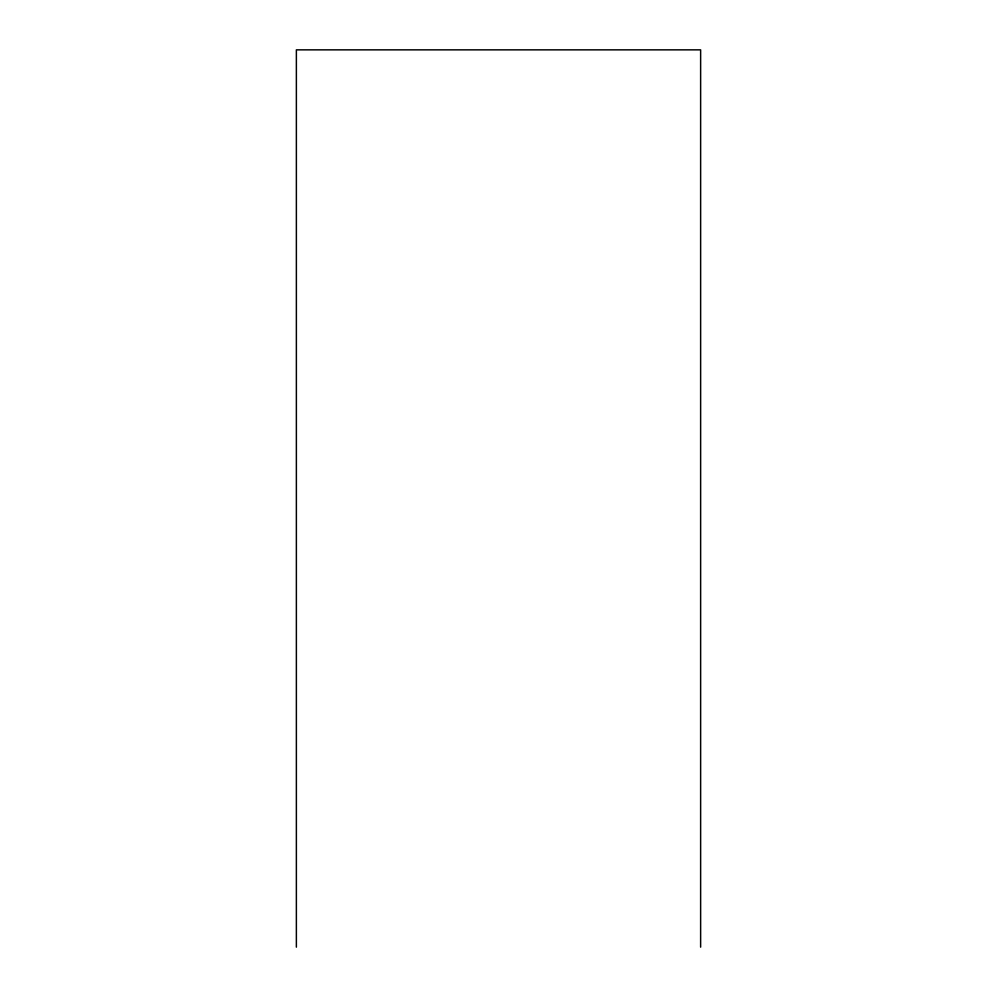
<?xml version="1.0" encoding="UTF-8"?>
<svg xmlns="http://www.w3.org/2000/svg" width="997" height="997" viewBox="0 0 997 997"><rect width="100%" height="100%" fill="white"/><g stroke="black" fill="none" stroke-linecap="round" stroke-linejoin="round"><path stroke-width="1.5" d="M700.629 947.15L700.629 49.85L296.371 49.85L296.371 947.15"/></g></svg>
